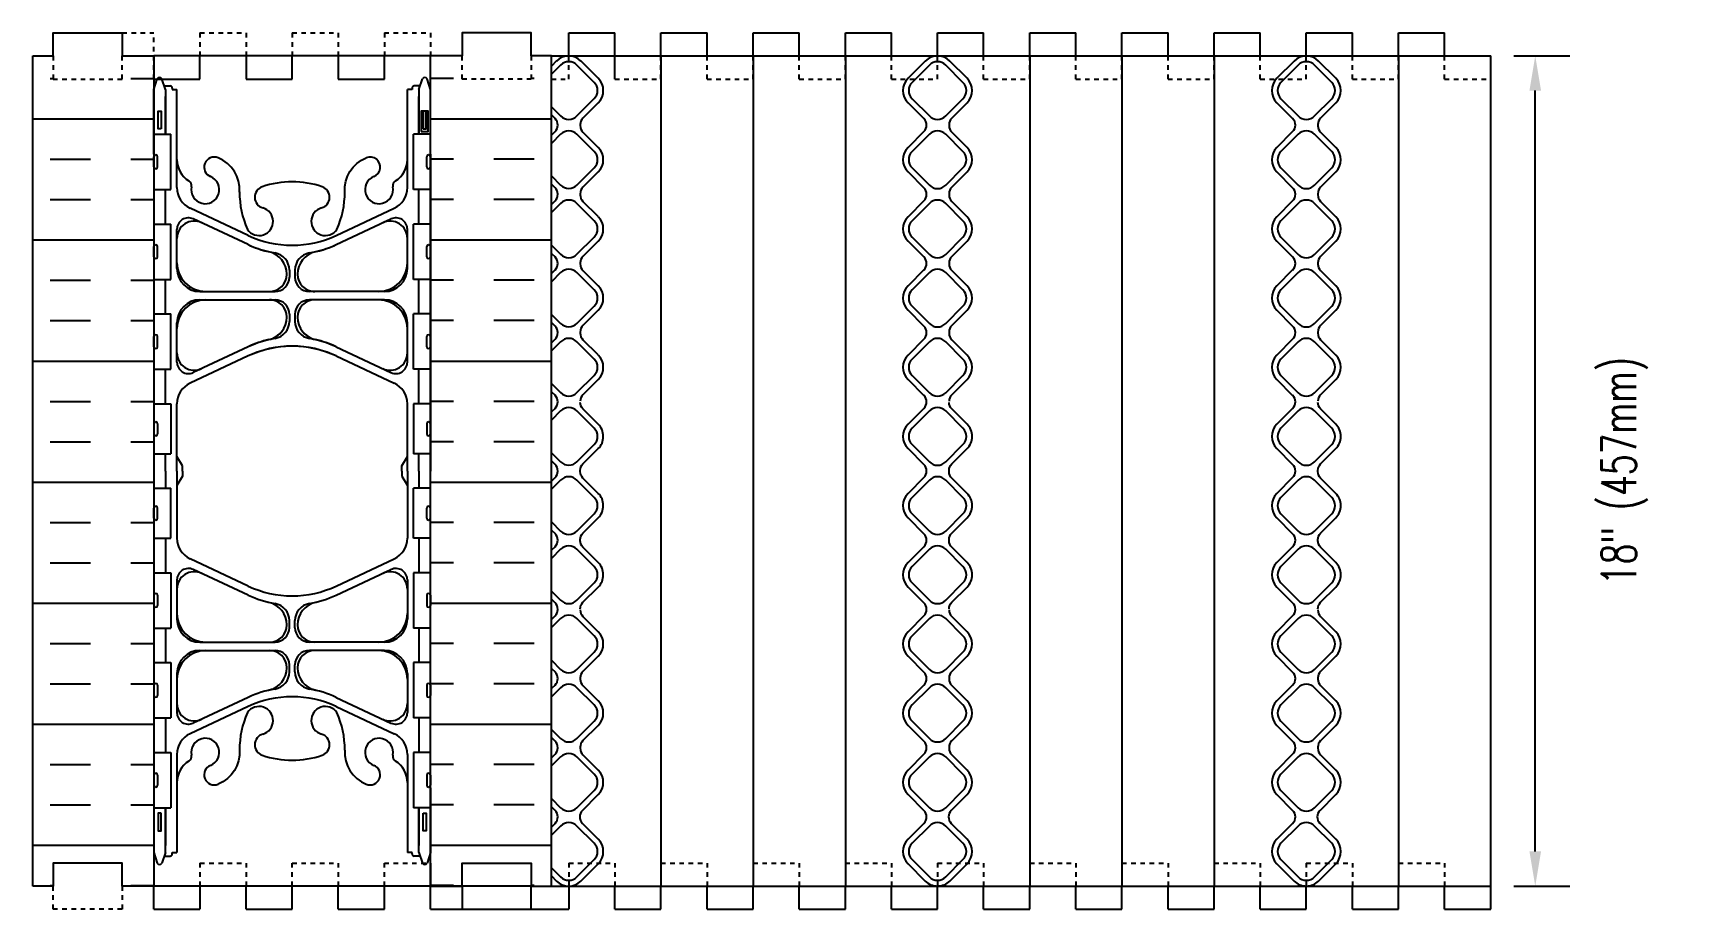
# Model space of a CAD drawing. Header units: inches. Extents: x 156.2 to 233, y 143 to 187.5.
# Drawn here: x 160.01 to 195.66, y 168.5 to 187.5 of the extents above; entities that cross this region are included whole.
import ezdxf

# ---------------------------------------------------------------- set-up
doc = ezdxf.new("R2010")
doc.units = ezdxf.units.IN
doc.header["$MEASUREMENT"] = 0
doc.linetypes.add('DASHED2', pattern=[0.375, 0.25, -0.125])
for name, color, linetype in [('HATCH', 12, 'Continuous'), ('line25', 2, 'Continuous'), ('LINE50', 5, 'Continuous'), ('LINE8', 8, 'Continuous'), ('LINE9', 9, 'Continuous'), ('TEXT', 4, 'Continuous')]:
    doc.layers.add(name, color=color, linetype=linetype)
doc.styles.add('DIM', font='romans.shx', dxfattribs={"width": 0.7})
doc.dimstyles.new('ext_8', dxfattribs={"dimscale": 8, "dimtxt": 0.09375, "dimasz": 0.09375, "dimexe": 0.09375, "dimexo": 0.0625, "dimgap": 0.0625, "dimtad": 1, "dimdec": 1, "dimzin": 3, "dimdsep": 46, "dimlunit": 4, "dimtxsty": 'DIM', "dimcen": 0.09, "dimdle": 0.09375, "dimclrt": 4, "dimadec": 0, "dimazin": 0, "dimtfac": 1, "dimtdec": 1, "dimtmove": 2, "dimatfit": 3, "dimfxl": 0, "dimfrac": 2, "dimtolj": 1, "dimtzin": 0, "dimarcsym": 0})

# ---------------------------------------------------------------- blocks, each defined once
blk = doc.blocks.new('*D21')
at = {"layer": 'Defpoints', "color": 0}
for p in [(191.636, 186.998), (192.602, 186.998), (191.636, 168.998)]:
    blk.add_point(p, dxfattribs=at)
at = {"layer": 'TEXT', "color": 0, "lineweight": -2}
for p, q in [((192.136, 186.998), (193.352, 186.998)), ((192.602, 169.748), (192.602, 186.248)), ((192.136, 168.998), (193.352, 168.998))]:
    blk.add_line(p, q, dxfattribs=at)
at = {"layer": 'TEXT', "color": 0}
for points in [[(192.477, 186.248), (192.727, 186.248), (192.602, 186.998)], [(192.477, 169.748), (192.727, 169.748), (192.602, 168.998)]]:
    blk.add_solid(points, dxfattribs=at)
at = {"layer": 'TEXT', "color": 4, "insert": (194.54, 177.998), "char_height": 0.75, "attachment_point": 5, "rotation": 90, "style": 'DIM'}
blk.add_mtext('\\A1;18" (457mm)', dxfattribs=at)
blk = doc.blocks.new('WEB_INSERT_FRONT')
for p, q in [((-0.265, 8.89), (-0.64, 8.515)), ((0.64, 8.515), (0.265, 8.89)), ((-0.64, 7.985), (-0.297, 7.641)), ((0.309, 7.653), (0.64, 7.985)), ((0.25, 7.512), (0.25, 7.488)), ((-0.297, 7.359), (-0.64, 7.015)), ((0.64, 7.015), (0.309, 7.347)), ((-0.64, 6.485), (-0.297, 6.141)), ((0.309, 6.153), (0.64, 6.485)), ((-0.297, 5.859), (-0.64, 5.515)), ((0.25, 6.012), (0.25, 5.988)), ((0.64, 5.515), (0.309, 5.847)), ((-0.64, 4.985), (-0.297, 4.641)), ((0.309, 4.653), (0.64, 4.985)), ((-0.297, 4.359), (-0.64, 4.015)), ((0.25, 4.512), (0.25, 4.488)), ((0.64, 4.015), (0.309, 4.347)), ((-0.297, 3.141), (-0.64, 3.485)), ((0.309, 3.153), (0.64, 3.485)), ((-0.297, 2.859), (-0.64, 2.515)), ((0.25, 3.012), (0.25, 2.988)), ((0.64, 2.515), (0.309, 2.847)), ((-0.64, 1.985), (-0.297, 1.641)), ((0.309, 1.653), (0.64, 1.985)), ((-0.297, 1.359), (-0.64, 1.015)), ((-0.64, 0.485), (-0.297, 0.141)), ((-0.297, -0.141), (-0.64, -0.485)), ((-0.64, -1.015), (-0.297, -1.359)), ((-0.297, -1.641), (-0.64, -1.985)), ((-0.64, -2.515), (-0.297, -2.859)), ((-0.297, -3.141), (-0.64, -3.485)), ((0.64, -3.485), (0.309, -3.153)), ((-0.64, -4.015), (-0.297, -4.359)), ((0.309, -4.347), (0.64, -4.015)), ((0.25, -4.488), (0.25, -4.512)), ((-0.297, -4.641), (-0.64, -4.985)), ((0.64, -4.985), (0.309, -4.653)), ((-0.64, -5.515), (-0.297, -5.859)), ((0.309, -5.847), (0.64, -5.515)), ((0.25, -5.988), (0.25, -6.012)), ((-0.297, -6.141), (-0.64, -6.485)), ((0.64, -6.485), (0.309, -6.153)), ((-0.64, -7.015), (-0.297, -7.359)), ((0.297, -7.359), (0.64, -7.015)), ((-0.297, -7.641), (-0.64, -7.985)), ((0.64, -7.985), (0.297, -7.641)), ((-0.64, -8.515), (-0.265, -8.89)), ((0.265, -8.89), (0.64, -8.515))]:
    blk.add_line(p, q)
for points in [[(-0.552, 8.073), (-0.177, 7.698, 0.414214), (0.177, 7.698), (0.552, 8.073, 0.414214), (0.552, 8.427), (0.177, 8.802, 0.414214), (-0.177, 8.802), (-0.552, 8.427, 0.414214)], [(-0.552, 6.573), (-0.177, 6.198, 0.414214), (0.177, 6.198), (0.552, 6.573, 0.414214), (0.552, 6.927), (0.177, 7.302, 0.414214), (-0.177, 7.302), (-0.552, 6.927, 0.414214)], [(-0.552, 5.073), (-0.177, 4.698, 0.414214), (0.177, 4.698), (0.552, 5.073, 0.414214), (0.552, 5.427), (0.177, 5.802, 0.414214), (-0.177, 5.802), (-0.552, 5.427, 0.414214)], [(-0.552, 3.573), (-0.177, 3.198, 0.414214), (0.177, 3.198), (0.552, 3.573, 0.414214), (0.552, 3.927), (0.177, 4.302, 0.414214), (-0.177, 4.302), (-0.552, 3.927, 0.414214)], [(-0.552, 3.573), (-0.177, 3.198, 0.414214), (0.177, 3.198), (0.552, 3.573, 0.414214), (0.552, 3.927), (0.177, 4.302, 0.414214), (-0.177, 4.302), (-0.552, 3.927, 0.414214)], [(-0.552, 2.073), (-0.177, 1.698, 0.414214), (0.177, 1.698), (0.552, 2.073, 0.414214), (0.552, 2.427), (0.177, 2.802, 0.414214), (-0.177, 2.802), (-0.552, 2.427, 0.414214)], [(-0.552, 0.573), (-0.177, 0.198, 0.414214), (0.177, 0.198), (0.552, 0.573, 0.414214), (0.552, 0.927), (0.177, 1.302, 0.414214), (-0.177, 1.302), (-0.552, 0.927, 0.414214)], [(-0.552, -0.927), (-0.177, -1.302, 0.414214), (0.177, -1.302), (0.552, -0.927, 0.414214), (0.552, -0.573), (0.177, -0.198, 0.414214), (-0.177, -0.198), (-0.552, -0.573, 0.414214)], [(-0.552, -2.427), (-0.177, -2.802, 0.414214), (0.177, -2.802), (0.552, -2.427, 0.414214), (0.552, -2.073), (0.177, -1.698, 0.414214), (-0.177, -1.698), (-0.552, -2.073, 0.414214)], [(-0.552, -3.927), (-0.177, -4.302, 0.414214), (0.177, -4.302), (0.552, -3.927, 0.414214), (0.552, -3.573), (0.177, -3.198, 0.414214), (-0.177, -3.198), (-0.552, -3.573, 0.414214)], [(-0.552, -5.427), (-0.177, -5.802, 0.414214), (0.177, -5.802), (0.552, -5.427, 0.414214), (0.552, -5.073), (0.177, -4.698, 0.414214), (-0.177, -4.698), (-0.552, -5.073, 0.414214)], [(-0.552, -6.927), (-0.177, -7.302, 0.414214), (0.177, -7.302), (0.552, -6.927, 0.414214), (0.552, -6.573), (0.177, -6.198, 0.414214), (-0.177, -6.198), (-0.552, -6.573, 0.414214)], [(-0.552, -8.427), (-0.177, -8.802, 0.414214), (0.177, -8.802), (0.552, -8.427, 0.414214), (0.552, -8.073), (0.177, -7.698, 0.414214), (-0.177, -7.698), (-0.552, -8.073, 0.414214)]]:
    blk.add_lwpolyline(points, format="xyb", close=True)
blk.add_lwpolyline([(0.25, -2.988, -0.198912), (0.309, -2.847), (0.64, -2.515, 0.414214), (0.64, -1.985), (0.309, -1.653, -0.198912), (0.25, -1.512), (0.25, -1.488, -0.198912), (0.309, -1.347), (0.64, -1.015, 0.414214), (0.64, -0.485), (0.309, -0.153, -0.198912), (0.25, -0.012), (0.25, 0.012, -0.198912), (0.309, 0.153), (0.64, 0.485, 0.414214), (0.64, 1.015), (0.309, 1.347, -0.198912), (0.25, 1.488)], format="xyb")
for centre, radius, start, end in [((0, 8.625), 0.375, 45, 135), ((-0.375, 8.25), 0.375, 135, 225), ((0.375, 8.25), 0.375, 315, 45), ((-0.438, 7.5), 0.2, 315, 45), ((0.45, 7.512), 0.2, 135, 180), ((0.45, 7.488), 0.2, 180, 225), ((-0.375, 6.75), 0.375, 135, 225), ((0.375, 6.75), 0.375, 315, 45), ((-0.438, 6), 0.2, 315, 45), ((0.45, 6.012), 0.2, 135, 180), ((0.45, 5.988), 0.2, 180, 225), ((-0.375, 5.25), 0.375, 135, 225), ((0.375, 5.25), 0.375, 315, 45), ((-0.438, 4.5), 0.2, 315, 45), ((0.45, 4.512), 0.2, 135, 180), ((0.45, 4.488), 0.2, 180, 225), ((-0.375, 3.75), 0.375, 135, 225), ((0.375, 3.75), 0.375, 315, 45), ((-0.438, 3), 0.2, 315, 45), ((0.45, 3.012), 0.2, 135, 180), ((0.45, 2.988), 0.2, 180, 225), ((-0.375, 2.25), 0.375, 135, 225), ((0.375, 2.25), 0.375, 315, 45), ((-0.438, 1.5), 0.2, 315, 45), ((0.45, 1.512), 0.2, 135, 180), ((-0.375, 0.75), 0.375, 135, 225), ((-0.438, 0), 0.2, 315, 45), ((-0.375, -0.75), 0.375, 135, 225), ((-0.438, -1.5), 0.2, 315, 45), ((-0.375, -2.25), 0.375, 135, 225), ((-0.438, -3), 0.2, 315, 45), ((0.45, -3.012), 0.2, 180, 225), ((-0.375, -3.75), 0.375, 135, 225), ((0.375, -3.75), 0.375, 315, 45), ((-0.438, -4.5), 0.2, 315, 45), ((0.45, -4.488), 0.2, 135, 180), ((0.45, -4.512), 0.2, 180, 225), ((-0.375, -5.25), 0.375, 135, 225), ((0.375, -5.25), 0.375, 315, 45), ((-0.438, -6), 0.2, 315, 45), ((0.45, -5.988), 0.2, 135, 180), ((0.45, -6.012), 0.2, 180, 225), ((-0.375, -6.75), 0.375, 135, 225), ((0.375, -6.75), 0.375, 315, 45), ((-0.438, -7.5), 0.2, 315, 45), ((0.438, -7.5), 0.2, 135, 225), ((-0.375, -8.25), 0.375, 135, 225), ((0.375, -8.25), 0.375, 315, 45), ((0, -8.625), 0.375, 225, 315)]:
    blk.add_arc(centre, radius, start, end)

msp = doc.modelspace()

# ---------------------------------------------------------------- hatches: boundary and pattern name
at = {"layer": 'HATCH'}
h = msp.add_hatch(dxfattribs=at)
h.set_pattern_fill('INSUL', color=256, scale=7, angle=270, style=0)
h.set_pattern_definition([(0, (165.636, 175.1315), (6e-16, 2.625), []), (0, (165.636, 176.0065), (6e-16, 2.625), [0.875, -0.875]), (0, (165.636, 176.8815), (6e-16, 2.625), [0.875, -0.875])])
h.paths.add_polyline_path([(162.636, 186.998), (161.949, 186.998), (161.949, 186.498), (160.449, 186.498), (160.449, 186.998), (160.011, 186.998), (160.011, 168.998), (160.449, 168.998), (160.449, 169.498), (161.949, 169.498), (161.949, 168.998), (162.636, 168.998)])
h = msp.add_hatch(dxfattribs=at)
h.set_pattern_fill('INSUL', color=256, scale=7, angle=90, style=0)
h.set_pattern_definition([(180, (165.636, 175.1315), (-3e-16, -2.625), []), (180, (165.636, 174.2565), (-3e-16, -2.625), [0.875, -0.875]), (180, (165.636, 173.3815), (-3e-16, -2.625), [0.875, -0.875])])
h.paths.add_polyline_path([(168.636, 168.998), (169.324, 168.998), (169.324, 169.498), (170.824, 169.498), (170.824, 168.998), (171.261, 168.998), (171.261, 186.998), (170.824, 186.998), (170.824, 186.498), (169.324, 186.498), (169.324, 186.998), (168.636, 186.998)])

# ---------------------------------------------------------------- linework, layer by layer
for p, q in [((168.636, 186.998), (162.636, 186.998)), ((171.371, 186.889), (171.261, 186.779)), ((172.276, 186.514), (171.901, 186.889)), ((171.945, 185.652), (172.276, 185.983)), ((171.261, 185.718), (171.339, 185.64)), ((171.886, 185.51), (171.886, 185.487)), ((171.339, 185.357), (171.261, 185.279)), ((172.276, 185.014), (171.945, 185.345)), ((171.945, 184.152), (172.276, 184.483)), ((171.261, 184.218), (171.339, 184.14)), ((171.886, 184.01), (171.886, 183.987)), ((171.339, 183.857), (171.261, 183.779)), ((172.276, 183.514), (171.945, 183.845)), ((171.945, 182.652), (172.276, 182.983)), ((171.261, 182.718), (171.339, 182.64)), ((171.339, 182.357), (171.261, 182.279)), ((171.886, 182.51), (171.886, 182.487)), ((172.276, 182.014), (171.945, 182.345)), ((171.945, 181.152), (172.276, 181.483)), ((171.339, 181.14), (171.261, 181.218)), ((171.339, 180.857), (171.261, 180.779)), ((171.886, 181.01), (171.886, 180.987)), ((172.276, 180.514), (171.945, 180.845)), ((171.261, 179.718), (171.339, 179.64)), ((171.945, 179.652), (172.276, 179.983)), ((171.339, 179.357), (171.261, 179.279)), ((171.261, 178.218), (171.339, 178.14)), ((171.339, 177.857), (171.261, 177.779)), ((171.261, 176.718), (171.339, 176.64)), ((171.339, 176.357), (171.261, 176.279)), ((171.261, 175.218), (171.339, 175.14)), ((171.339, 174.857), (171.261, 174.779)), ((172.276, 174.514), (171.945, 174.845)), ((171.945, 173.652), (172.276, 173.983)), ((171.261, 173.718), (171.339, 173.64)), ((171.339, 173.357), (171.261, 173.279)), ((171.886, 173.51), (171.886, 173.487)), ((172.276, 173.014), (171.945, 173.345)), ((171.261, 172.218), (171.339, 172.14)), ((171.945, 172.152), (172.276, 172.483)), ((171.339, 171.857), (171.261, 171.779)), ((171.886, 172.01), (171.886, 171.987)), ((172.276, 171.514), (171.945, 171.845)), ((171.933, 170.64), (172.276, 170.983)), ((171.261, 170.718), (171.339, 170.64)), ((171.339, 170.357), (171.261, 170.279)), ((172.276, 170.014), (171.933, 170.357)), ((171.901, 169.108), (172.276, 169.483)), ((170.824, 168.998), (162.636, 168.998)), ((171.261, 169.218), (171.371, 169.108))]:
    msp.add_line(p, q, dxfattribs=at)
for points in [[(171.261, 185.895), (171.459, 185.697, 0.414214), (171.813, 185.697), (172.188, 186.072, 0.414214), (172.188, 186.425), (171.813, 186.8, 0.414214), (171.459, 186.8), (171.261, 186.602)], [(171.261, 184.395), (171.459, 184.197, 0.414214), (171.813, 184.197), (172.188, 184.572, 0.414214), (172.188, 184.925), (171.813, 185.3, 0.414214), (171.459, 185.3), (171.261, 185.102)], [(171.261, 182.895), (171.459, 182.697, 0.414214), (171.813, 182.697), (172.188, 183.072, 0.414214), (172.188, 183.425), (171.813, 183.8, 0.414214), (171.459, 183.8), (171.261, 183.602)], [(171.261, 181.395), (171.459, 181.197, 0.414214), (171.813, 181.197), (172.188, 181.572, 0.414214), (172.188, 181.925), (171.813, 182.3, 0.414214), (171.459, 182.3), (171.261, 182.102)], [(171.261, 181.395), (171.459, 181.197, 0.414214), (171.813, 181.197), (172.188, 181.572, 0.414214), (172.188, 181.925), (171.813, 182.3, 0.414214), (171.459, 182.3), (171.261, 182.102)], [(171.261, 179.895), (171.459, 179.697, 0.414214), (171.813, 179.697), (172.188, 180.072, 0.414214), (172.188, 180.425), (171.813, 180.8, 0.414214), (171.459, 180.8), (171.261, 180.602)], [(171.261, 178.395), (171.459, 178.197, 0.414214), (171.813, 178.197), (172.188, 178.572, 0.414214), (172.188, 178.925), (171.813, 179.3, 0.414214), (171.459, 179.3), (171.261, 179.102)], [(171.886, 175.01, -0.198912), (171.945, 175.152), (172.276, 175.483, 0.414214), (172.276, 176.014), (171.945, 176.345, -0.198912), (171.886, 176.487), (171.886, 176.51, -0.198912), (171.945, 176.652), (172.276, 176.983, 0.414214), (172.276, 177.514), (171.945, 177.845, -0.198912), (171.886, 177.987), (171.886, 178.01, -0.198912), (171.945, 178.152), (172.276, 178.483, 0.414214), (172.276, 179.014), (171.945, 179.345, -0.198912), (171.886, 179.487)], [(171.261, 176.895), (171.459, 176.697, 0.414214), (171.813, 176.697), (172.188, 177.072, 0.414214), (172.188, 177.425), (171.813, 177.8, 0.414214), (171.459, 177.8), (171.261, 177.602)], [(171.261, 175.395), (171.459, 175.197, 0.414214), (171.813, 175.197), (172.188, 175.572, 0.414214), (172.188, 175.925), (171.813, 176.3, 0.414214), (171.459, 176.3), (171.261, 176.102)], [(171.261, 173.895), (171.459, 173.697, 0.414214), (171.813, 173.697), (172.188, 174.072, 0.414214), (172.188, 174.425), (171.813, 174.8, 0.414214), (171.459, 174.8), (171.261, 174.602)], [(171.261, 172.395), (171.459, 172.197, 0.414214), (171.813, 172.197), (172.188, 172.572, 0.414214), (172.188, 172.925), (171.813, 173.3, 0.414214), (171.459, 173.3), (171.261, 173.102)], [(171.261, 170.895), (171.459, 170.697, 0.414214), (171.813, 170.697), (172.188, 171.072, 0.414214), (172.188, 171.425), (171.813, 171.8, 0.414214), (171.459, 171.8), (171.261, 171.602)], [(171.261, 169.395), (171.459, 169.197, 0.414214), (171.813, 169.197), (172.188, 169.572, 0.414214), (172.188, 169.925), (171.813, 170.3, 0.414214), (171.459, 170.3), (171.261, 170.102)]]:
    msp.add_lwpolyline(points, format="xyb", dxfattribs=at)
for centre, radius, start, end in [((171.636, 186.623), 0.375, 45, 135), ((172.011, 186.248), 0.375, 315, 45), ((171.198, 185.498), 0.2, 315, 45), ((172.086, 185.51), 0.2, 135, 180), ((172.086, 185.487), 0.2, 180, 225), ((172.011, 184.748), 0.375, 315, 45), ((171.198, 183.998), 0.2, 315, 45), ((172.086, 184.01), 0.2, 135, 180), ((172.086, 183.987), 0.2, 180, 225), ((172.011, 183.248), 0.375, 315, 45), ((171.198, 182.498), 0.2, 315, 45), ((172.086, 182.51), 0.2, 135, 180), ((172.086, 182.487), 0.2, 180, 225), ((172.011, 181.748), 0.375, 315, 45), ((171.198, 180.998), 0.2, 315, 45), ((172.086, 181.01), 0.2, 135, 180), ((172.086, 180.987), 0.2, 180, 225), ((172.011, 180.248), 0.375, 315, 45), ((171.198, 179.498), 0.2, 315, 45), ((172.086, 179.51), 0.2, 135, 180), ((171.198, 177.998), 0.2, 315, 45), ((171.198, 176.498), 0.2, 315, 45), ((171.198, 174.998), 0.2, 315, 45), ((172.086, 174.987), 0.2, 180, 225), ((172.011, 174.248), 0.375, 315, 45), ((171.198, 173.498), 0.2, 315, 45), ((172.086, 173.51), 0.2, 135, 180), ((172.086, 173.487), 0.2, 180, 225), ((172.011, 172.748), 0.375, 315, 45), ((171.198, 171.998), 0.2, 315, 45), ((172.086, 172.01), 0.2, 135, 180), ((172.086, 171.987), 0.2, 180, 225), ((172.011, 171.248), 0.375, 315, 45), ((171.198, 170.498), 0.2, 315, 45), ((172.074, 170.498), 0.2, 135, 225), ((172.011, 169.748), 0.375, 315, 45), ((171.636, 169.373), 0.375, 225, 315)]:
    msp.add_arc(centre, radius, start, end, dxfattribs=at)
at = {"layer": 'line25'}
for p, q in [((162.636, 186.998), (162.636, 168.998)), ((168.636, 168.998), (168.636, 186.998)), ((173.636, 186.998), (173.636, 168.998)), ((175.636, 186.998), (175.636, 168.998)), ((177.636, 186.998), (177.636, 168.998)), ((181.636, 186.998), (181.636, 168.998)), ((183.636, 186.998), (183.636, 168.998)), ((185.636, 186.998), (185.636, 168.998)), ((189.636, 186.998), (189.636, 168.998)), ((162.636, 185.303), (163.001, 185.303)), ((163.001, 184.103), (163.001, 185.303)), ((168.636, 185.303), (168.271, 185.303)), ((168.271, 184.103), (168.271, 185.303)), ((162.636, 184.103), (163.001, 184.103)), ((168.636, 184.103), (168.271, 184.103)), ((162.636, 183.353), (163.001, 183.353)), ((163.001, 182.153), (163.001, 183.353)), ((168.271, 182.153), (168.271, 183.353)), ((168.636, 183.353), (168.271, 183.353)), ((162.636, 182.153), (163.001, 182.153)), ((168.636, 182.153), (168.271, 182.153)), ((162.636, 181.403), (163.001, 181.403)), ((163.001, 180.203), (163.001, 181.403)), ((168.636, 181.403), (168.271, 181.403)), ((168.271, 180.203), (168.271, 181.403)), ((162.636, 180.203), (163.001, 180.203)), ((168.636, 180.203), (168.271, 180.203)), ((162.636, 179.453), (163.001, 179.453)), ((163.001, 179.453), (163.001, 178.373)), ((168.636, 179.453), (168.271, 179.453)), ((168.271, 179.453), (168.271, 178.373)), ((162.636, 178.373), (163.001, 178.373)), ((168.636, 178.373), (168.271, 178.373)), ((162.636, 177.623), (163.001, 177.623)), ((163.001, 176.543), (163.001, 177.623)), ((168.636, 177.623), (168.271, 177.623)), ((168.271, 176.543), (168.271, 177.623)), ((162.636, 176.543), (163.001, 176.543)), ((168.636, 176.543), (168.271, 176.543)), ((162.636, 175.793), (163.001, 175.793)), ((163.001, 175.793), (163.001, 174.593)), ((168.636, 175.793), (168.271, 175.793)), ((168.271, 175.793), (168.271, 174.593)), ((162.636, 174.593), (163.001, 174.593)), ((168.636, 174.593), (168.271, 174.593)), ((162.636, 173.843), (163.001, 173.843)), ((163.001, 173.843), (163.001, 172.643)), ((168.271, 173.843), (168.271, 172.643)), ((168.636, 173.843), (168.271, 173.843)), ((162.636, 172.643), (163.001, 172.643)), ((168.636, 172.643), (168.271, 172.643)), ((162.636, 171.893), (163.001, 171.893)), ((163.001, 171.893), (163.001, 170.693)), ((168.636, 171.893), (168.271, 171.893)), ((168.271, 171.893), (168.271, 170.693)), ((162.636, 170.693), (163.001, 170.693)), ((168.636, 170.693), (168.271, 170.693))]:
    msp.add_line(p, q, dxfattribs=at)
at = {"layer": 'LINE50'}
for p, q in [((160.011, 168.998), (160.011, 186.998)), ((171.261, 186.998), (191.636, 186.998)), ((171.261, 168.998), (171.261, 186.998)), ((191.636, 168.998), (191.636, 186.998)), ((171.261, 168.998), (191.636, 168.998))]:
    msp.add_line(p, q, dxfattribs=at)
for points in [[(160.011, 186.998), (160.449, 186.998), (160.449, 187.498), (161.949, 187.498), (161.949, 186.998), (162.636, 186.998)], [(171.261, 186.998), (170.824, 186.998), (170.824, 187.498), (169.324, 187.498), (169.324, 186.998), (168.636, 186.998)], [(162.636, 168.998), (161.949, 168.998), (161.949, 169.498), (160.449, 169.498), (160.449, 168.998), (160.011, 168.998)], [(168.636, 168.998), (169.324, 168.998), (169.324, 169.498), (170.824, 169.498), (170.824, 168.998), (171.261, 168.998)]]:
    msp.add_lwpolyline(points, dxfattribs=at)
at = {"layer": 'LINE8', "linetype": 'DASHED2', "ltscale": 0.15}
for p, q in [((161.949, 187.498), (162.636, 187.498)), ((162.636, 186.498), (162.636, 187.498)), ((163.636, 187.498), (163.636, 186.998)), ((163.636, 187.498), (164.636, 187.498)), ((164.636, 187.498), (164.636, 186.998)), ((165.636, 187.498), (165.636, 186.998)), ((165.636, 187.498), (166.636, 187.498)), ((166.636, 187.498), (166.636, 186.998)), ((167.636, 187.498), (167.636, 186.998)), ((167.636, 187.498), (168.636, 187.498)), ((168.636, 187.498), (168.636, 186.998)), ((163.636, 169.498), (164.636, 169.498)), ((163.636, 169.498), (163.636, 168.998)), ((164.636, 169.498), (164.636, 168.998)), ((165.636, 169.498), (166.636, 169.498)), ((165.636, 168.998), (165.636, 169.498)), ((166.636, 169.498), (166.636, 168.998)), ((167.636, 169.498), (168.636, 169.498)), ((167.636, 168.998), (167.636, 169.498))]:
    msp.add_line(p, q, dxfattribs=at)
at = {"layer": 'LINE8'}
for p, q in [((163.636, 186.498), (163.636, 186.998)), ((164.636, 186.998), (164.636, 186.498)), ((165.636, 186.498), (165.636, 186.998)), ((166.636, 186.998), (166.636, 186.498)), ((167.636, 186.498), (167.636, 186.998)), ((162.636, 186.498), (163.636, 186.498)), ((164.636, 186.498), (165.636, 186.498)), ((166.636, 186.498), (167.636, 186.498)), ((168.636, 169.498), (168.636, 168.998)), ((162.636, 168.498), (162.636, 168.998)), ((163.636, 168.998), (163.636, 168.498)), ((164.636, 168.498), (164.636, 168.998)), ((165.636, 168.498), (165.636, 168.998)), ((166.636, 168.498), (166.636, 168.998)), ((167.636, 168.498), (167.636, 168.998)), ((168.636, 168.498), (168.636, 168.998)), ((162.636, 168.498), (163.636, 168.498)), ((164.636, 168.498), (165.636, 168.498)), ((166.636, 168.498), (167.636, 168.498)), ((168.636, 168.498), (169.324, 168.498))]:
    msp.add_line(p, q, dxfattribs=at)
at = {"layer": 'LINE9'}
for p, q in [((171.636, 187.498), (172.636, 187.498)), ((171.636, 186.998), (171.636, 187.498)), ((172.636, 186.998), (172.636, 187.498)), ((173.636, 186.998), (173.636, 187.498)), ((173.636, 187.498), (174.636, 187.498)), ((174.636, 186.998), (174.636, 187.498)), ((175.636, 186.998), (175.636, 187.498)), ((175.636, 187.498), (176.636, 187.498)), ((176.636, 186.998), (176.636, 187.498)), ((177.636, 186.998), (177.636, 187.498)), ((177.636, 187.498), (178.636, 187.498)), ((178.636, 186.998), (178.636, 187.498)), ((179.636, 186.998), (179.636, 187.498)), ((179.636, 187.498), (180.636, 187.498)), ((180.636, 186.998), (180.636, 187.498)), ((181.636, 186.998), (181.636, 187.498)), ((181.636, 187.498), (182.636, 187.498)), ((182.636, 186.998), (182.636, 187.498)), ((183.636, 186.998), (183.636, 187.498)), ((183.636, 187.498), (184.636, 187.498)), ((184.636, 186.998), (184.636, 187.498)), ((185.636, 186.998), (185.636, 187.498)), ((185.636, 187.498), (186.636, 187.498)), ((186.636, 186.998), (186.636, 187.498)), ((187.636, 187.498), (188.636, 187.498)), ((187.636, 186.998), (187.636, 187.498)), ((188.636, 186.998), (188.636, 187.498)), ((189.636, 187.498), (190.636, 187.498)), ((189.636, 186.998), (189.636, 187.498)), ((190.636, 186.998), (190.636, 187.498)), ((172.636, 186.498), (172.636, 186.998)), ((162.636, 186.27), (162.711, 186.5)), ((162.886, 186.27), (162.811, 186.5)), ((168.386, 186.27), (168.461, 186.5)), ((168.636, 186.27), (168.561, 186.5)), ((162.86, 186.35), (162.986, 186.35)), ((162.886, 186.27), (162.886, 185.303)), ((163.036, 186.3), (163.036, 186.27)), ((163.036, 186.3), (163.036, 186.3)), ((163.036, 186.27), (163.136, 186.27)), ((163.136, 184.148), (163.136, 186.27)), ((168.236, 186.27), (168.136, 186.27)), ((168.136, 184.148), (168.136, 186.27)), ((168.236, 186.3), (168.236, 186.27)), ((168.236, 186.3), (168.236, 186.3)), ((168.412, 186.35), (168.286, 186.35)), ((168.386, 186.27), (168.386, 185.303)), ((162.636, 184.593), (162.636, 184.813)), ((162.636, 184.758), (162.636, 184.758)), ((162.676, 184.853), (162.676, 184.853)), ((162.716, 184.593), (162.716, 184.813)), ((168.556, 184.593), (168.556, 184.813)), ((168.596, 184.853), (168.596, 184.853)), ((168.636, 184.593), (168.636, 184.813)), ((168.636, 184.758), (168.636, 184.758)), ((162.636, 184.648), (162.636, 184.648)), ((162.676, 184.553), (162.676, 184.553)), ((168.596, 184.553), (168.596, 184.553)), ((168.636, 184.648), (168.636, 184.648)), ((164.682, 183.106), (163.424, 183.695)), ((164.682, 183.106), (163.424, 183.695)), ((166.59, 183.106), (167.848, 183.695)), ((166.59, 183.106), (167.848, 183.695)), ((163.136, 182.39), (163.136, 183.238)), ((164.682, 182.907), (163.492, 183.464)), ((164.682, 182.907), (163.492, 183.464)), ((166.59, 182.907), (167.78, 183.464)), ((166.59, 182.907), (167.78, 183.464)), ((168.136, 182.39), (168.136, 183.238)), ((162.676, 182.903), (162.676, 182.903)), ((168.596, 182.903), (168.596, 182.903)), ((162.636, 182.643), (162.636, 182.863)), ((162.636, 182.808), (162.636, 182.808)), ((162.636, 182.698), (162.636, 182.698)), ((162.676, 182.603), (162.676, 182.603)), ((162.716, 182.643), (162.716, 182.863)), ((168.556, 182.643), (168.556, 182.863)), ((168.596, 182.603), (168.596, 182.603)), ((168.636, 182.643), (168.636, 182.863)), ((168.636, 182.808), (168.636, 182.808)), ((168.636, 182.698), (168.636, 182.698)), ((165.521, 182.265), (165.521, 182.265)), ((165.576, 182.356), (165.576, 182.202)), ((165.696, 182.356), (165.696, 182.202)), ((165.751, 182.265), (165.751, 182.265)), ((163.636, 181.89), (165.264, 181.89)), ((163.636, 181.89), (165.146, 181.89)), ((167.636, 181.89), (166.009, 181.89)), ((167.636, 181.89), (166.126, 181.89)), ((163.636, 181.71), (165.264, 181.71)), ((163.636, 181.71), (165.146, 181.71)), ((167.636, 181.71), (166.009, 181.71)), ((167.636, 181.71), (166.126, 181.71)), ((163.136, 180.361), (163.136, 181.21)), ((165.576, 181.397), (165.576, 181.243)), ((165.696, 181.397), (165.696, 181.243)), ((168.136, 180.361), (168.136, 181.21)), ((162.636, 180.693), (162.636, 180.913)), ((162.636, 180.858), (162.636, 180.858)), ((162.636, 180.748), (162.636, 180.748)), ((162.676, 180.953), (162.676, 180.953)), ((162.716, 180.693), (162.716, 180.913)), ((168.556, 180.693), (168.556, 180.913)), ((168.596, 180.953), (168.596, 180.953)), ((168.636, 180.693), (168.636, 180.913)), ((168.636, 180.858), (168.636, 180.858)), ((168.636, 180.748), (168.636, 180.748)), ((162.676, 180.653), (162.676, 180.653)), ((164.682, 180.493), (163.424, 179.904)), ((164.682, 180.493), (163.424, 179.904)), ((164.682, 180.692), (163.492, 180.135)), ((164.682, 180.692), (163.492, 180.135)), ((166.59, 180.692), (167.78, 180.135)), ((166.59, 180.692), (167.78, 180.135)), ((166.59, 180.493), (167.848, 179.904)), ((166.59, 180.493), (167.848, 179.904)), ((168.596, 180.653), (168.596, 180.653)), ((163.136, 177.998), (163.136, 179.452)), ((168.136, 177.998), (168.136, 179.452)), ((162.636, 179.023), (162.636, 178.803)), ((162.636, 178.968), (162.636, 178.968)), ((162.676, 179.063), (162.676, 179.063)), ((162.716, 179.023), (162.716, 178.803)), ((168.556, 179.023), (168.556, 178.803)), ((168.596, 179.063), (168.596, 179.063)), ((168.636, 179.023), (168.636, 178.803)), ((168.636, 178.968), (168.636, 178.968)), ((162.636, 178.858), (162.636, 178.858)), ((162.676, 178.763), (162.676, 178.763)), ((168.596, 178.763), (168.596, 178.763)), ((168.636, 178.858), (168.636, 178.858)), ((163.256, 178.111), (163.136, 178.311)), ((168.016, 178.111), (168.136, 178.311)), ((163.136, 177.998), (163.136, 176.545)), ((163.256, 177.886), (163.136, 177.686)), ((163.256, 177.998), (163.256, 178.111)), ((163.256, 177.998), (163.256, 177.886)), ((168.016, 177.998), (168.016, 178.111)), ((168.016, 177.998), (168.016, 177.886)), ((168.016, 177.886), (168.136, 177.686)), ((168.136, 177.998), (168.136, 176.545)), ((162.636, 176.973), (162.636, 177.193)), ((162.676, 177.233), (162.676, 177.233)), ((162.716, 176.973), (162.716, 177.193)), ((168.556, 176.973), (168.556, 177.193)), ((168.596, 177.233), (168.596, 177.233)), ((168.636, 176.973), (168.636, 177.193)), ((162.636, 177.138), (162.636, 177.138)), ((162.636, 177.028), (162.636, 177.028)), ((162.676, 176.933), (162.676, 176.933)), ((168.596, 176.933), (168.596, 176.933)), ((168.636, 177.138), (168.636, 177.138)), ((168.636, 177.028), (168.636, 177.028)), ((164.682, 175.503), (163.424, 176.092)), ((164.682, 175.305), (163.492, 175.862)), ((166.59, 175.503), (167.848, 176.092)), ((166.59, 175.305), (167.78, 175.862)), ((163.136, 175.635), (163.136, 174.787)), ((168.136, 175.635), (168.136, 174.787)), ((162.636, 175.303), (162.636, 175.083)), ((162.636, 175.248), (162.636, 175.248)), ((162.636, 175.138), (162.636, 175.138)), ((162.676, 175.343), (162.676, 175.343)), ((162.676, 175.043), (162.676, 175.043)), ((162.716, 175.303), (162.716, 175.083)), ((168.556, 175.303), (168.556, 175.083)), ((168.596, 175.343), (168.596, 175.343)), ((168.596, 175.043), (168.596, 175.043)), ((168.636, 175.303), (168.636, 175.083)), ((168.636, 175.248), (168.636, 175.248)), ((168.636, 175.138), (168.636, 175.138)), ((165.576, 174.6), (165.576, 174.754)), ((165.696, 174.6), (165.696, 174.754)), ((163.636, 174.287), (165.264, 174.287)), ((163.636, 174.107), (165.264, 174.107)), ((167.636, 174.287), (166.009, 174.287)), ((167.636, 174.107), (166.009, 174.107)), ((163.136, 173.607), (163.136, 172.759)), ((165.521, 173.732), (165.521, 173.732)), ((165.576, 173.64), (165.576, 173.795)), ((165.696, 173.64), (165.696, 173.795)), ((165.751, 173.732), (165.751, 173.732)), ((168.136, 173.607), (168.136, 172.759)), ((162.636, 173.353), (162.636, 173.133)), ((162.636, 173.298), (162.636, 173.298)), ((162.716, 173.353), (162.716, 173.133)), ((168.556, 173.353), (168.556, 173.133)), ((168.636, 173.353), (168.636, 173.133)), ((168.636, 173.298), (168.636, 173.298)), ((162.636, 173.188), (162.636, 173.188)), ((162.676, 173.093), (162.676, 173.093)), ((164.682, 172.891), (163.424, 172.302)), ((164.682, 173.089), (163.492, 172.532)), ((166.59, 173.089), (167.78, 172.532)), ((166.59, 172.891), (167.848, 172.302)), ((168.596, 173.093), (168.596, 173.093)), ((168.636, 173.188), (168.636, 173.188)), ((163.136, 171.849), (163.136, 169.727)), ((168.136, 171.849), (168.136, 169.727)), ((162.636, 171.403), (162.636, 171.183)), ((162.636, 171.348), (162.636, 171.348)), ((162.636, 171.238), (162.636, 171.238)), ((162.676, 171.443), (162.676, 171.443)), ((162.676, 171.143), (162.676, 171.143)), ((162.716, 171.403), (162.716, 171.183)), ((168.556, 171.403), (168.556, 171.183)), ((168.596, 171.443), (168.596, 171.443)), ((168.596, 171.143), (168.596, 171.143)), ((168.636, 171.403), (168.636, 171.183)), ((168.636, 171.348), (168.636, 171.348)), ((168.636, 171.238), (168.636, 171.238)), ((162.886, 169.727), (162.886, 170.693)), ((168.386, 169.727), (168.386, 170.693)), ((162.636, 169.727), (162.711, 169.497)), ((162.886, 169.727), (162.811, 169.497)), ((163.036, 169.697), (163.036, 169.727)), ((163.036, 169.727), (163.136, 169.727)), ((163.036, 169.697), (163.036, 169.697)), ((168.236, 169.727), (168.136, 169.727)), ((168.236, 169.697), (168.236, 169.727)), ((168.236, 169.697), (168.236, 169.697)), ((168.386, 169.727), (168.461, 169.497)), ((168.636, 169.727), (168.561, 169.497)), ((162.86, 169.647), (162.986, 169.647)), ((168.412, 169.647), (168.286, 169.647)), ((171.636, 168.998), (171.636, 168.498)), ((172.636, 168.498), (172.636, 168.998)), ((173.636, 168.498), (173.636, 168.998)), ((174.636, 168.498), (174.636, 168.998)), ((175.636, 168.498), (175.636, 168.998)), ((176.636, 168.498), (176.636, 168.998)), ((177.636, 168.498), (177.636, 168.998)), ((178.636, 168.498), (178.636, 168.998)), ((179.636, 168.498), (179.636, 168.998)), ((180.636, 168.498), (180.636, 168.998)), ((181.636, 168.498), (181.636, 168.998)), ((182.636, 168.498), (182.636, 168.998)), ((183.636, 168.498), (183.636, 168.998)), ((184.636, 168.498), (184.636, 168.998)), ((185.636, 168.498), (185.636, 168.998)), ((186.636, 168.498), (186.636, 168.998)), ((187.636, 168.498), (187.636, 168.998)), ((188.636, 168.498), (188.636, 168.998)), ((189.636, 168.498), (189.636, 168.998)), ((190.636, 168.498), (190.636, 168.998)), ((191.636, 168.498), (191.636, 168.998)), ((170.824, 168.498), (171.636, 168.498)), ((172.636, 168.498), (173.636, 168.498)), ((174.636, 168.498), (175.636, 168.498)), ((176.636, 168.498), (177.636, 168.498)), ((178.636, 168.498), (179.636, 168.498)), ((180.636, 168.498), (181.636, 168.498)), ((182.636, 168.498), (183.636, 168.498)), ((184.636, 168.498), (185.636, 168.498)), ((186.636, 168.498), (187.636, 168.498)), ((188.636, 168.498), (189.636, 168.498)), ((190.636, 168.498), (191.636, 168.498))]:
    msp.add_line(p, q, dxfattribs=at)
at = {"layer": 'LINE9', "linetype": 'DASHED2', "ltscale": 0.15}
for p, q in [((171.636, 186.498), (171.636, 186.998)), ((173.636, 186.498), (173.636, 186.998)), ((174.636, 186.498), (174.636, 186.998)), ((175.636, 186.498), (175.636, 186.998)), ((176.636, 186.498), (176.636, 186.998)), ((177.636, 186.498), (177.636, 186.998)), ((178.636, 186.498), (178.636, 186.998)), ((179.636, 186.498), (179.636, 186.998)), ((180.636, 186.498), (180.636, 186.998)), ((181.636, 186.498), (181.636, 186.998)), ((182.636, 186.498), (182.636, 186.998)), ((183.636, 186.498), (183.636, 186.998)), ((184.636, 186.498), (184.636, 186.998)), ((185.636, 186.498), (185.636, 186.998)), ((186.636, 186.498), (186.636, 186.998)), ((187.636, 186.498), (187.636, 186.998)), ((188.636, 186.498), (188.636, 186.998)), ((189.636, 186.498), (189.636, 186.998)), ((190.636, 186.498), (190.636, 186.998)), ((191.636, 186.498), (191.636, 186.998)), ((171.261, 186.498), (171.636, 186.498)), ((172.636, 186.498), (173.636, 186.498)), ((174.636, 186.498), (175.636, 186.498)), ((176.636, 186.498), (177.636, 186.498)), ((178.636, 186.498), (179.636, 186.498)), ((180.636, 186.498), (181.636, 186.498)), ((182.636, 186.498), (183.636, 186.498)), ((184.636, 186.498), (185.636, 186.498)), ((186.636, 186.498), (187.636, 186.498)), ((188.636, 186.498), (189.636, 186.498)), ((190.636, 186.498), (191.636, 186.498)), ((171.636, 169.498), (171.636, 168.998)), ((171.636, 169.498), (172.636, 169.498)), ((172.636, 169.498), (172.636, 168.998)), ((173.636, 169.498), (174.636, 169.498)), ((173.636, 169.498), (173.636, 168.998)), ((174.636, 169.498), (174.636, 168.998)), ((175.636, 169.498), (176.636, 169.498)), ((175.636, 169.498), (175.636, 168.998)), ((176.636, 169.498), (176.636, 168.998)), ((177.636, 169.498), (177.636, 168.998)), ((177.636, 169.498), (178.636, 169.498)), ((178.636, 169.498), (178.636, 168.998)), ((179.636, 169.498), (179.636, 168.998)), ((179.636, 169.498), (180.636, 169.498)), ((180.636, 169.498), (180.636, 168.998)), ((181.636, 169.498), (182.636, 169.498)), ((181.636, 169.498), (181.636, 168.998)), ((182.636, 169.498), (182.636, 168.998)), ((183.636, 169.498), (184.636, 169.498)), ((183.636, 169.498), (183.636, 168.998)), ((184.636, 169.498), (184.636, 168.998)), ((185.636, 169.498), (185.636, 168.998)), ((185.636, 169.498), (186.636, 169.498)), ((186.636, 169.498), (186.636, 168.998)), ((187.636, 169.498), (187.636, 168.998)), ((187.636, 169.498), (188.636, 169.498)), ((188.636, 169.498), (188.636, 168.998)), ((189.636, 169.498), (189.636, 168.998)), ((189.636, 169.498), (190.636, 169.498)), ((190.636, 169.498), (190.636, 168.998))]:
    msp.add_line(p, q, dxfattribs=at)
for points in [[(160.011, 186.998), (160.449, 186.998), (160.449, 186.498), (161.949, 186.498), (161.949, 186.998), (162.636, 186.998)], [(171.261, 186.998), (170.824, 186.998), (170.824, 186.498), (169.324, 186.498), (169.324, 186.998), (168.636, 186.998)], [(161.949, 168.998), (161.949, 168.998), (161.949, 168.498), (160.449, 168.498), (160.449, 168.998), (160.449, 168.998)]]:
    msp.add_lwpolyline(points, dxfattribs=at)
at = {"layer": 'LINE9'}
for points in [[(162.636, 184.87), (162.636, 186.27)], [(162.886, 185.303), (162.886, 186.12)], [(168.386, 185.303), (168.386, 186.12)], [(168.636, 184.87), (168.636, 186.27)], [(162.636, 184.87), (162.636, 169.727)], [(168.636, 184.87), (168.636, 177.998)], [(162.886, 183.353), (162.886, 184.103)], [(168.386, 183.353), (168.386, 184.103)], [(162.886, 181.403), (162.886, 182.153)], [(168.386, 181.403), (168.386, 182.153)], [(162.886, 179.453), (162.886, 180.203)], [(168.386, 179.453), (168.386, 180.203)], [(162.886, 177.998), (162.886, 178.373)], [(168.386, 177.998), (168.386, 178.373)], [(162.886, 177.998), (162.886, 177.623)], [(168.386, 177.998), (168.386, 177.623)], [(168.636, 171.127), (168.636, 177.998)], [(162.886, 176.543), (162.886, 175.793)], [(168.386, 176.543), (168.386, 175.793)], [(162.886, 174.593), (162.886, 173.843)], [(168.386, 174.593), (168.386, 173.843)], [(162.886, 172.643), (162.886, 171.893)], [(168.386, 172.643), (168.386, 171.893)], [(168.636, 171.127), (168.636, 169.727)], [(162.886, 170.693), (162.886, 169.877)], [(168.386, 170.693), (168.386, 169.877)], [(168.636, 168.998), (169.324, 168.998), (169.324, 168.498), (170.824, 168.498), (170.824, 168.998), (171.261, 168.998)]]:
    msp.add_lwpolyline(points, dxfattribs=at)
for points in [[(162.796, 185.42), (162.726, 185.42), (162.726, 185.8), (162.796, 185.8)], [(168.436, 185.36), (168.586, 185.36), (168.586, 185.8), (168.436, 185.8)], [(168.476, 185.42), (168.546, 185.42), (168.546, 185.8), (168.476, 185.8)], [(162.796, 170.577), (162.726, 170.577), (162.726, 170.197), (162.796, 170.197)], [(168.476, 170.577), (168.546, 170.577), (168.546, 170.197), (168.476, 170.197)]]:
    msp.add_lwpolyline(points, close=True, dxfattribs=at)
for points in [[(164.494, 184.048, 0.325312), (164.028, 184.79)], [(166.778, 184.048, -0.325312), (167.244, 184.79)], [(164.494, 171.948, -0.325312), (164.028, 171.206)], [(166.778, 171.948, 0.325312), (167.244, 171.206)]]:
    msp.add_lwpolyline(points, format="xyb", dxfattribs=at)
for centre, radius, start, end in [((162.761, 186.473), 0.0567, 28.0725, 151.9275), ((168.511, 186.473), 0.0567, 28.0725, 151.9275), ((162.986, 186.3), 0.05, 0, 90), ((168.286, 186.3), 0.05, 90, 180), ((162.676, 184.813), 0.04, 90, 180), ((162.676, 184.813), 0.04, 360, 90), ((163.686, 184.754), 0.55, 180, 238.0732), ((163.946, 184.586), 0.22, 68.1963, 248.1963), ((167.326, 184.586), 0.22, 291.8037, 111.8037), ((167.586, 184.754), 0.55, 301.9268, 0), ((168.596, 184.813), 0.04, 90, 180), ((168.596, 184.813), 0.04, 0, 90), ((162.676, 184.593), 0.04, 180, 270), ((162.676, 184.593), 0.04, 270, 0), ((163.751, 184.099), 0.305, 168.9056, 68.1963), ((167.521, 184.099), 0.305, 111.8037, 11.0944), ((168.596, 184.593), 0.04, 180, 270), ((168.596, 184.593), 0.04, 270, 0), ((163.636, 184.148), 0.5, 180, 244.9204), ((163.329, 184.181), 0.125, 348.9056, 58.0732), ((166.494, 184.049), 2, 180.0146, 203.9638), ((165.065, 183.934), 0.24, 108.923, 254.2747), ((165.636, 182.27), 2, 90, 108.923), ((165.636, 182.27), 2, 71.077, 90), ((166.207, 183.934), 0.24, 285.7253, 71.077), ((164.778, 184.049), 2, 336.0362, 359.9854), ((167.943, 184.181), 0.125, 121.9268, 191.0944), ((167.636, 184.148), 0.5, 295.0796, 0), ((164.918, 183.41), 0.305, 214.6703, 74.2747), ((166.355, 183.41), 0.305, 105.7253, 325.3297), ((163.386, 183.238), 0.25, 64.9204, 180), ((163.511, 183.041), 0.375, 64.9204, 180), ((163.511, 183.041), 0.375, 64.9204, 180), ((167.761, 183.041), 0.375, 0, 115.0796), ((167.761, 183.041), 0.375, 0, 115.0796), ((167.886, 183.238), 0.25, 0, 115.0796), ((162.676, 182.863), 0.04, 90, 180), ((162.676, 182.863), 0.04, 360, 90), ((165.636, 185.144), 2.25, 244.9204, 270), ((165.636, 184.945), 2.25, 244.9204, 260.4613), ((165.636, 184.945), 2.25, 244.9204, 256.7462), ((165.636, 185.144), 2.25, 270, 295.0796), ((165.636, 184.945), 2.25, 279.5387, 295.0796), ((165.636, 184.945), 2.25, 283.2538, 295.0796), ((168.596, 182.863), 0.04, 90, 180), ((168.596, 182.863), 0.04, 0, 90), ((162.676, 182.643), 0.04, 180, 270), ((162.676, 182.643), 0.04, 270, 0), ((163.761, 182.515), 0.625, 180, 270), ((163.761, 182.515), 0.625, 180, 270), ((165.021, 182.265), 0.5, 0, 77.0773), ((165.201, 182.356), 0.375, 360, 80.4613), ((166.071, 182.356), 0.375, 99.5387, 180), ((166.251, 182.265), 0.5, 102.9227, 180), ((167.511, 182.515), 0.625, 270, 0), ((167.511, 182.515), 0.625, 270, 0), ((168.596, 182.643), 0.04, 180, 270), ((168.596, 182.643), 0.04, 270, 0), ((163.636, 182.39), 0.5, 180, 270), ((163.636, 182.39), 0.5, 180, 270), ((165.146, 182.265), 0.375, 270, 0), ((165.264, 182.202), 0.312, 270, 0), ((166.009, 182.202), 0.312, 180, 270), ((166.126, 182.265), 0.375, 180, 270), ((167.636, 182.39), 0.5, 270, 0), ((167.636, 182.39), 0.5, 270, 0), ((165.146, 182.265), 0.375, 270, 289.5821), ((166.126, 182.265), 0.375, 250.4179, 270), ((163.761, 181.085), 0.625, 90, 180), ((163.636, 181.21), 0.5, 90, 180), ((163.761, 181.085), 0.625, 90, 180), ((163.636, 181.21), 0.5, 90, 180), ((165.146, 181.335), 0.375, 0, 90), ((165.146, 181.335), 0.375, 63.1882, 90), ((165.264, 181.397), 0.312, 0, 90), ((166.009, 181.397), 0.312, 90, 180), ((166.126, 181.335), 0.375, 90, 180), ((166.126, 181.335), 0.375, 90, 116.8118), ((167.511, 181.085), 0.625, 360, 90), ((167.511, 181.085), 0.625, 360, 90), ((167.636, 181.21), 0.5, 0, 90), ((167.636, 181.21), 0.5, 0, 90), ((165.021, 181.334), 0.5, 282.9227, 0), ((165.201, 181.243), 0.375, 279.5387, 0), ((166.071, 181.243), 0.375, 180, 260.4613), ((166.251, 181.334), 0.5, 180, 257.0773), ((162.676, 180.913), 0.04, 90, 180), ((162.676, 180.913), 0.04, 360, 90), ((165.636, 178.654), 2.25, 99.5387, 115.0796), ((165.636, 178.654), 2.25, 102.9227, 115.0796), ((165.021, 181.334), 0.5, 282.9227, 324.4006), ((166.251, 181.334), 0.5, 215.5994, 257.0773), ((165.636, 178.654), 2.25, 64.9204, 80.4613), ((165.636, 178.654), 2.25, 64.9204, 77.0773), ((168.596, 180.913), 0.04, 90, 180), ((168.596, 180.913), 0.04, 0, 90), ((162.676, 180.693), 0.04, 180, 270), ((162.676, 180.693), 0.04, 270, 0), ((163.511, 180.558), 0.375, 180, 295.0796), ((163.511, 180.558), 0.375, 180, 295.0796), ((165.636, 178.455), 2.25, 90, 115.0796), ((165.636, 178.455), 2.25, 93.7428, 115.0796), ((165.636, 178.455), 2.25, 64.9204, 90), ((165.636, 178.455), 2.25, 64.9204, 86.2572), ((167.761, 180.558), 0.375, 244.9204, 360), ((167.761, 180.558), 0.375, 244.9204, 360), ((168.596, 180.693), 0.04, 180, 270), ((168.596, 180.693), 0.04, 270, 0), ((163.386, 180.361), 0.25, 180, 295.0796), ((167.886, 180.361), 0.25, 244.9204, 0), ((163.636, 179.452), 0.5, 115.0796, 180), ((167.636, 179.452), 0.5, 0, 64.9204), ((162.676, 179.023), 0.04, 90, 180), ((162.676, 179.023), 0.04, 0, 90), ((168.596, 179.023), 0.04, 90, 180), ((168.596, 179.023), 0.04, 360, 90), ((162.676, 178.803), 0.04, 180, 270), ((162.676, 178.803), 0.04, 270, 0), ((168.596, 178.803), 0.04, 180, 270), ((168.596, 178.803), 0.04, 270, 0), ((162.676, 177.193), 0.04, 90, 180), ((162.676, 177.193), 0.04, 360, 90), ((168.596, 177.193), 0.04, 90, 180), ((168.596, 177.193), 0.04, 0, 90), ((162.676, 176.973), 0.04, 180, 270), ((162.676, 176.973), 0.04, 270, 0), ((168.596, 176.973), 0.04, 180, 270), ((168.596, 176.973), 0.04, 270, 0), ((163.636, 176.545), 0.5, 180, 244.9204), ((167.636, 176.545), 0.5, 295.0796, 360), ((163.386, 175.635), 0.25, 64.9204, 180), ((163.511, 175.439), 0.375, 64.9204, 180), ((167.761, 175.439), 0.375, 0, 115.0796), ((167.886, 175.635), 0.25, 360, 115.0796), ((165.636, 177.541), 2.25, 244.9204, 270), ((165.636, 177.541), 2.25, 270, 295.0796), ((162.676, 175.303), 0.04, 90, 180), ((162.676, 175.083), 0.04, 180, 270), ((162.676, 175.303), 0.04, 0, 90), ((162.676, 175.083), 0.04, 270, 0), ((165.636, 177.343), 2.25, 244.9204, 260.4613), ((165.021, 174.662), 0.5, 0, 77.0773), ((165.201, 174.754), 0.375, 0, 80.4613), ((166.071, 174.754), 0.375, 99.5387, 180), ((166.251, 174.662), 0.5, 102.9227, 180), ((165.636, 177.343), 2.25, 279.5387, 295.0796), ((168.596, 175.303), 0.04, 90, 180), ((168.596, 175.083), 0.04, 180, 270), ((168.596, 175.303), 0.04, 360, 90), ((168.596, 175.083), 0.04, 270, 0), ((163.761, 174.912), 0.625, 180, 270), ((163.636, 174.787), 0.5, 180, 270), ((167.511, 174.912), 0.625, 270, 0), ((167.636, 174.787), 0.5, 270, 360), ((165.146, 174.662), 0.375, 270, 0), ((165.264, 174.6), 0.312, 270, 0), ((166.009, 174.6), 0.312, 180, 270), ((166.126, 174.662), 0.375, 180, 270), ((163.761, 173.482), 0.625, 90, 180), ((163.636, 173.607), 0.5, 90, 180), ((165.146, 173.732), 0.375, 0, 90), ((165.264, 173.795), 0.312, 0, 90), ((166.009, 173.795), 0.312, 90, 180), ((166.126, 173.732), 0.375, 90, 180), ((167.511, 173.482), 0.625, 360, 90), ((167.636, 173.607), 0.5, 360, 90), ((165.021, 173.732), 0.5, 282.9227, 0), ((165.201, 173.64), 0.375, 279.5387, 0), ((166.071, 173.64), 0.375, 180, 260.4613), ((166.251, 173.732), 0.5, 180, 257.0773), ((162.676, 173.353), 0.04, 90, 180), ((162.676, 173.353), 0.04, 0, 90), ((165.636, 171.052), 2.25, 99.5387, 115.0796), ((165.636, 171.052), 2.25, 64.9204, 80.4613), ((168.596, 173.353), 0.04, 90, 180), ((168.596, 173.353), 0.04, 360, 90), ((162.676, 173.133), 0.04, 180, 270), ((162.676, 173.133), 0.04, 270, 0), ((163.511, 172.955), 0.375, 180, 295.0796), ((164.918, 172.587), 0.305, 285.7253, 145.3297), ((165.636, 170.853), 2.25, 90, 115.0796), ((165.636, 170.853), 2.25, 64.9204, 90), ((166.355, 172.587), 0.305, 34.6703, 254.2747), ((167.761, 172.955), 0.375, 244.9204, 360), ((168.596, 173.133), 0.04, 180, 270), ((168.596, 173.133), 0.04, 270, 0), ((163.386, 172.759), 0.25, 180, 295.0796), ((166.494, 171.948), 2, 156.0362, 179.9854), ((164.778, 171.948), 2, 0.0146, 23.9638), ((167.886, 172.759), 0.25, 244.9204, 360), ((163.636, 171.849), 0.5, 115.0796, 180), ((163.751, 171.898), 0.305, 291.8037, 191.0944), ((165.065, 172.062), 0.24, 105.7253, 251.077), ((166.207, 172.062), 0.24, 288.923, 74.2747), ((167.521, 171.898), 0.305, 348.9056, 248.1963), ((167.636, 171.849), 0.5, 360, 64.9204), ((163.329, 171.815), 0.125, 301.9268, 11.0944), ((165.636, 173.727), 2, 251.077, 270), ((165.636, 173.727), 2, 270, 288.923), ((167.943, 171.815), 0.125, 168.9056, 238.0732), ((163.686, 171.242), 0.55, 121.9268, 180), ((163.946, 171.411), 0.22, 111.8037, 291.8037), ((167.326, 171.411), 0.22, 248.1963, 68.1963), ((167.586, 171.242), 0.55, 360, 58.0732), ((162.676, 171.403), 0.04, 90, 180), ((162.676, 171.183), 0.04, 180, 270), ((162.676, 171.403), 0.04, 0, 90), ((162.676, 171.183), 0.04, 270, 0), ((168.596, 171.403), 0.04, 90, 180), ((168.596, 171.183), 0.04, 180, 270), ((168.596, 171.403), 0.04, 360, 90), ((168.596, 171.183), 0.04, 270, 0), ((162.986, 169.697), 0.05, 270, 0), ((168.286, 169.697), 0.05, 180, 270), ((162.761, 169.524), 0.0567, 208.0725, 331.9275), ((168.511, 169.524), 0.0567, 208.0725, 331.9275)]:
    msp.add_arc(centre, radius, start, end, dxfattribs=at)

# ---------------------------------------------------------------- block references
at = {"layer": 'HATCH'}
for p in [(179.636, 177.998), (187.636, 177.998)]:
    msp.add_blockref('WEB_INSERT_FRONT', p, dxfattribs=at)

# ---------------------------------------------------------------- dimensions: what is measured, and where the dimension line sits
at = {"layer": 'TEXT'}
dim = msp.add_linear_dim(base=(192.602, 186.998), p1=(191.636, 168.998), p2=(191.636, 186.998), angle=90, text='18" (457mm)', dimstyle='ext_8', dxfattribs=at)
dim.commit()
dim.dimension.update_dxf_attribs({"geometry": '*D21', "text_midpoint": (194.54, 177.998), "dimtype": 160})

doc.saveas('drawing.dxf')
